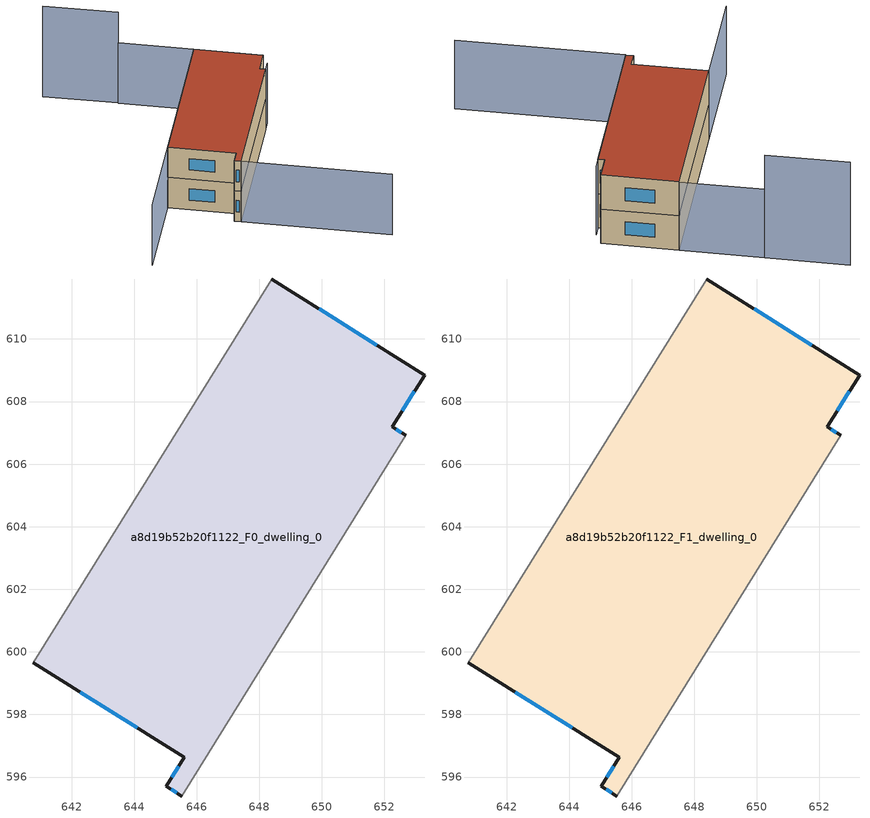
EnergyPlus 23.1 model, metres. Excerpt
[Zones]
a8d19b52b20f1122_F0_dwelling_0
 floor ground (EU_floor_Construction): 653.28,608.84 652.25,607.2 652.68,606.92 645.52,595.39 645.03,595.7 645.61,596.62 640.78,599.66 648.39,611.92 z0
 wall outside (EU_wall_Construction): 640.78,599.66 645.61,596.62 645.03,595.7 645.52,595.39 / 652.68,606.92 652.25,607.2 653.28,608.84 648.39,611.92 z0:3
 wall adiabatic (EU_wall_Construction): 648.39,611.92 640.78,599.66 / 645.52,595.39 652.68,606.92 z0:3
 window (EU_Window_Construction): 645.43,596.34 645.21,595.99 / 642.29,598.71 644.1,597.57 / 651.76,609.8 649.92,610.96 / 652.57,607.71 652.96,608.33 / 652.54,607.01 652.38,607.11 / 645.18,595.61 645.37,595.49 z0.93:2.07
a8d19b52b20f1122_F1_dwelling_0
 floor to a8d19b52b20f1122_F0_dwelling_0 (EU_floor_Construction): 653.28,608.84 652.25,607.2 652.68,606.92 645.52,595.39 645.03,595.7 645.61,596.62 640.78,599.66 648.39,611.92 z3
 wall outside (EU_wall_Construction): 640.78,599.66 645.61,596.62 645.03,595.7 645.52,595.39 / 652.68,606.92 652.25,607.2 653.28,608.84 648.39,611.92 z3:6
 wall adiabatic (EU_wall_Construction): 648.39,611.92 640.78,599.66 / 645.52,595.39 652.68,606.92 z3:6
 window (EU_Window_Construction): 645.43,596.34 645.21,595.99 / 642.29,598.71 644.1,597.57 / 651.76,609.8 649.92,610.96 / 652.57,607.71 652.96,608.33 / 652.54,607.01 652.38,607.11 / 645.18,595.61 645.37,595.49 z3.93:5.07
 roof outside (EU_roof_Construction): 645.52,595.39 652.68,606.92 652.25,607.2 653.28,608.84 648.39,611.92 640.78,599.66 645.61,596.62 645.03,595.7 z6
shading: 656.16,588.75 645.5,595.37 / 645.5,595.37 653.15,607.68 / 643.08,615.25 648.41,611.94 / 648.41,611.94 636.32,592.48 z0:6; 637.77,618.59 643.1,615.28 z0:9
[Building]
EU S2 Campaign: North Axis=0; Terrain=City; Solar Distribution=FullExterior
[Site:Location]
Montreal-Trudeau.Intl.AP: Latitude=45.4667; Longitude=-73.75; Time Zone=-5; Elevation=36
[SizingPeriod:WeatherFileDays]
AnnualSizingPeriod: Begin Month=1; Begin Day of Month=1; End Month=12; End Day of Month=31; Day of Week for Start Day=Monday; Use Weather File Daylight Saving Period=No; Use Weather File Rain and Snow Indicators=No
[MATERIAL]
EU_InternalMass_Material: Roughness=MediumRough; Thickness=0.1; Conductivity=1; Density=1800; Specific Heat=900; Thermal Absorptance=0.9; Solar Absorptance=0.7; Visible Absorptance=0.7
[MATERIAL:NOMASS] Roughness=MediumRough; Thermal Absorptance=0.9; Solar Absorptance=0.7; Visible Absorptance=0.7
Name | Thermal Resistance
EU_wall_NoMass; EU_floor_NoMass | 1.51479
EU_roof_NoMass | 2.84114
[WINDOWMATERIAL:SIMPLEGLAZINGSYSTEM]
EU_Window_SimpleGlazing: UFactor=3.53504; Solar Heat Gain Coefficient=0.8; Visible Transmittance=0.8
[CONSTRUCTION]
EU_wall_Construction: EU_wall_NoMass
EU_roof_Construction: EU_roof_NoMass
EU_floor_Construction: EU_floor_NoMass
EU_Window_Construction: EU_Window_SimpleGlazing
EU_InternalMass_Construction: EU_InternalMass_Material
[ZONE] Type=1; Multiplier=1; Ceiling Height=autocalculate; Floor Area=autocalculate; Part of Total Floor Area=Yes
Name | Volume
a8d19b52b20f1122_F0_dwelling_0 | 270.445
a8d19b52b20f1122_F1_dwelling_0 | 270.444
[INTERNALMASS] Construction=EU_InternalMass_Construction; Surface Area=90.1482
Name | Zone or ZoneList
a8d19b52b20f1122_F0_dwelling_0_EU_InternalMass | a8d19b52b20f1122_F0_dwelling_0
a8d19b52b20f1122_F1_dwelling_0_EU_InternalMass | a8d19b52b20f1122_F1_dwelling_0
[OTHEREQUIPMENT] Fuel Type=Electricity; Design Level Calculation Method=Watts/Area; Power per Zone Floor Area=1; Fraction Latent=0; Fraction Radiant=0; Fraction Lost=0; Carbon Dioxide Generation Rate=0; EndUse Subcategory=EU_Step8_InternalGains
Name | Zone or ZoneList or Space or SpaceList | Schedule
EU_Step8_InternalGain_a8d19b52b20f1122_F0_dwelling_0_f000 | a8d19b52b20f1122_F0_dwelling_0 | EU_Step8_GainSchedule_a8d19b52b20f1122_F0_dwelling_0_f000
EU_Step8_InternalGain_a8d19b52b20f1122_F1_dwelling_0_f000 | a8d19b52b20f1122_F1_dwelling_0 | EU_Step8_GainSchedule_a8d19b52b20f1122_F1_dwelling_0_f000
[ZONEVENTILATION:DESIGNFLOWRATE] Schedule=EU_AlwaysOn; Design Flow Rate Calculation Method=AirChanges/Hour; Air Changes per Hour=0.775154; Ventilation Type=Natural; Fan Pressure Rise=0; Fan Total Efficiency=1; Constant Term Coefficient=1; Temperature Term Coefficient=0; Velocity Term Coefficient=0; Velocity Squared Term Coefficient=0; Minimum Indoor Temperature=-100; Maximum Indoor Temperature=100; Delta Temperature=-100; Minimum Outdoor Temperature=-100; Maximum Outdoor Temperature=100; Maximum Wind Speed=40
Name | Zone or ZoneList or Space or SpaceList
EU_ConstantAir_a8d19b52b20f1122_F0_dwelling_0 | a8d19b52b20f1122_F0_dwelling_0
EU_ConstantAir_a8d19b52b20f1122_F1_dwelling_0 | a8d19b52b20f1122_F1_dwelling_0
[HVACTEMPLATE:THERMOSTAT] Constant Heating Setpoint=20; Constant Cooling Setpoint=50
EU_HeatOnly_a8d19b52b20f1122_F0_dwelling_0; EU_HeatOnly_a8d19b52b20f1122_F1_dwelling_0
[HVACTEMPLATE:ZONE:IDEALLOADSAIRSYSTEM] System Availability Schedule=EU_AlwaysOn; Maximum Heating Supply Air Temperature=50; Minimum Cooling Supply Air Temperature=13; Maximum Heating Supply Air Humidity Ratio=0.0156; Minimum Cooling Supply Air Humidity Ratio=0.0077; Heating Limit=NoLimit; Cooling Limit=NoLimit; Heating Availability Schedule=EU_AlwaysOn; Cooling Availability Schedule=EU_CoolingOff; Dehumidification Control Type=ConstantSensibleHeatRatio; Cooling Sensible Heat Ratio=0.7; Dehumidification Setpoint=60; Humidification Control Type=None; Humidification Setpoint=30; Outdoor Air Method=None; Outdoor Air Flow Rate per Person=0.00944; Outdoor Air Flow Rate per Zone Floor Area=0; Outdoor Air Flow Rate per Zone=0; Demand Controlled Ventilation Type=None; Outdoor Air Economizer Type=NoEconomizer; Heat Recovery Type=None; Sensible Heat Recovery Effectiveness=0.7; Latent Heat Recovery Effectiveness=0.65
Name | Template Thermostat
a8d19b52b20f1122_F0_dwelling_0 | EU_HeatOnly_a8d19b52b20f1122_F0_dwelling_0
a8d19b52b20f1122_F1_dwelling_0 | EU_HeatOnly_a8d19b52b20f1122_F1_dwelling_0
[SIZING:ZONE] Zone Cooling Design Supply Air Temperature Input Method=SupplyAirTemperature; Zone Cooling Design Supply Air Temperature=13; Zone Heating Design Supply Air Temperature Input Method=SupplyAirTemperature; Zone Heating Design Supply Air Temperature=50; Zone Cooling Design Supply Air Humidity Ratio=0.008; Zone Heating Design Supply Air Humidity Ratio=0.008; Cooling Design Air Flow Method=DesignDay; Cooling Design Air Flow Rate=0; Cooling Minimum Air Flow per Zone Floor Area=0.000762; Cooling Minimum Air Flow=0; Cooling Minimum Air Flow Fraction=0.2; Heating Design Air Flow Method=DesignDay; Heating Design Air Flow Rate=0; Heating Maximum Air Flow per Zone Floor Area=0.002032; Heating Maximum Air Flow=0.141576; Heating Maximum Air Flow Fraction=0.3; Account for Dedicated Outdoor Air System=No; Dedicated Outdoor Air System Control Strategy=NeutralSupplyAir; Dedicated Outdoor Air Low Setpoint Temperature for Design=autosize; Dedicated Outdoor Air High Setpoint Temperature for Design=autosize; Zone Load Sizing Method=Sensible Load Only No Latent Load; Zone Latent Cooling Design Supply Air Humidity Ratio Input Method=HumidityRatioDifference; Zone Cooling Design Supply Air Humidity Ratio Difference=0.005; Zone Latent Heating Design Supply Air Humidity Ratio Input Method=HumidityRatioDifference; Zone Humidification Design Supply Air Humidity Ratio Difference=0.005
a8d19b52b20f1122_F0_dwelling_0; a8d19b52b20f1122_F1_dwelling_0
[SCHEDULE:CONSTANT]
Name | Hourly Value
EU_AlwaysOn | 1
EU_CoolingOff | 0
[SCHEDULE:FILE] Column Number=1; Rows to Skip at Top=0; Number of Hours of Data=8760; Column Separator=Comma; Interpolate to Timestep=No; Minutes per Item=60; Adjust Schedule for Daylight Savings=Yes
Name | File
EU_Step8_GainSchedule_a8d19b52b20f1122_F0_dwelling_0_f000 | ../../schedules/a8d19b52b20f1122/a8d19b52b20f1122_F0_dwelling_0_f000_gain.csv
EU_Step8_GainSchedule_a8d19b52b20f1122_F1_dwelling_0_f000 | ../../schedules/a8d19b52b20f1122/a8d19b52b20f1122_F1_dwelling_0_f000_gain.csv
